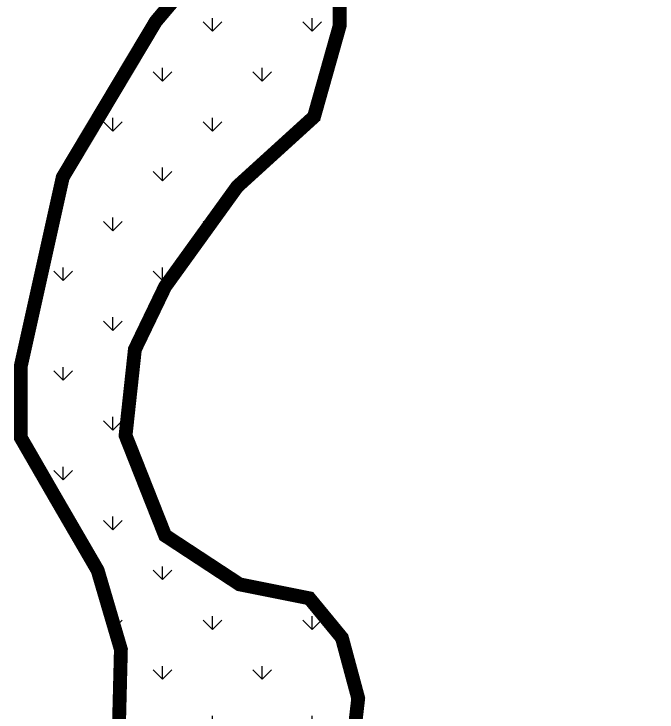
# Model space of a CAD drawing. Header units: metres. Extents: x 266208 to 280437, y 2124392 to 2131586.
# Drawn here: x 268653.6 to 268885.5, y 2128506.5 to 2128758 of the extents above; entities that cross this region are included whole.
import ezdxf

# ---------------------------------------------------------------- set-up
doc = ezdxf.new("R2010")
doc.units = ezdxf.units.M
doc.layers.add('MANGROOVE BUFFER ZONE', color=120, linetype='Continuous')

msp = doc.modelspace()

# ---------------------------------------------------------------- hatches: boundary and pattern name
at = {"layer": 'MANGROOVE BUFFER ZONE'}
h = msp.add_hatch(dxfattribs=at)
h.set_pattern_fill('GRASS', color=256)
h.paths.add_polyline_path([(268771.87, 2128533.23), (268760.13, 2128547.48), (268734.97, 2128552.51), (268708.13, 2128570.11), (268693.87, 2128606.15), (268697.23, 2128637.16), (268708.13, 2128659.79), (268734.13, 2128695.83), (268761.81, 2128720.98), (268771.03, 2128753.67), (268771.03, 2128772.94), (268761.81, 2128789.71), (268742.52, 2128788.03), (268723.23, 2128777.13), (268704.78, 2128755.34), (268671.23, 2128699.19), (268656.13, 2128631.3), (268656.13, 2128605.31), (268668.71, 2128583.52), (268683.81, 2128557.54), (268692.19, 2128529.04), (268691.36, 2128496.35), (268703.1, 2128473.72), (268726.58, 2128466.18), (268747.55, 2128471.21), (268768.35, 2128475.71), (268775.22, 2128489.65), (268777.74, 2128511.44)])
h.paths.add_polyline_path([(268832.01, 2128388.77), (268832.54, 2128410.77), (268838.3, 2128440.11), (268849.31, 2128452.16), (268865.56, 2128454.26), (268883.91, 2128453.73), (268885.48, 2128463.69), (268878.67, 2128471.55), (268859.8, 2128473.64), (268832.01, 2128468.4), (268814.19, 2128466.31), (268797.94, 2128458.97), (268778.02, 2128439.06), (268738.7, 2128418.11), (268724.55, 2128402.39), (268721.4, 2128388.25), (268730.31, 2128381.44), (268742.89, 2128391.39), (268750.23, 2128391.39), (268759.67, 2128388.77), (268775.4, 2128377.25), (268787.98, 2128350.53), (268798.99, 2128329.05), (268834.11, 2128321.71), (268848.79, 2128329.05), (268852.46, 2128346.34), (268843.54, 2128370.44)])

# ---------------------------------------------------------------- linework, layer by layer
at = {"layer": 'MANGROOVE BUFFER ZONE', "const_width": 5, "flags": 128}
for points in [[(268691.36, 2128496.35), (268692.19, 2128529.04), (268683.81, 2128557.54), (268668.71, 2128583.52), (268656.13, 2128605.31), (268656.13, 2128631.3), (268671.23, 2128699.19), (268704.78, 2128755.34), (268723.23, 2128777.13)], [(268771.03, 2128772.94), (268771.03, 2128753.67), (268761.81, 2128720.98), (268734.13, 2128695.83), (268708.13, 2128659.79), (268697.23, 2128637.16), (268693.87, 2128606.15), (268708.13, 2128570.11), (268734.97, 2128552.51), (268760.13, 2128547.48), (268771.87, 2128533.23), (268777.74, 2128511.44), (268775.22, 2128489.65)]]:
    msp.add_lwpolyline(points, dxfattribs=at)

doc.saveas('drawing.dxf')
